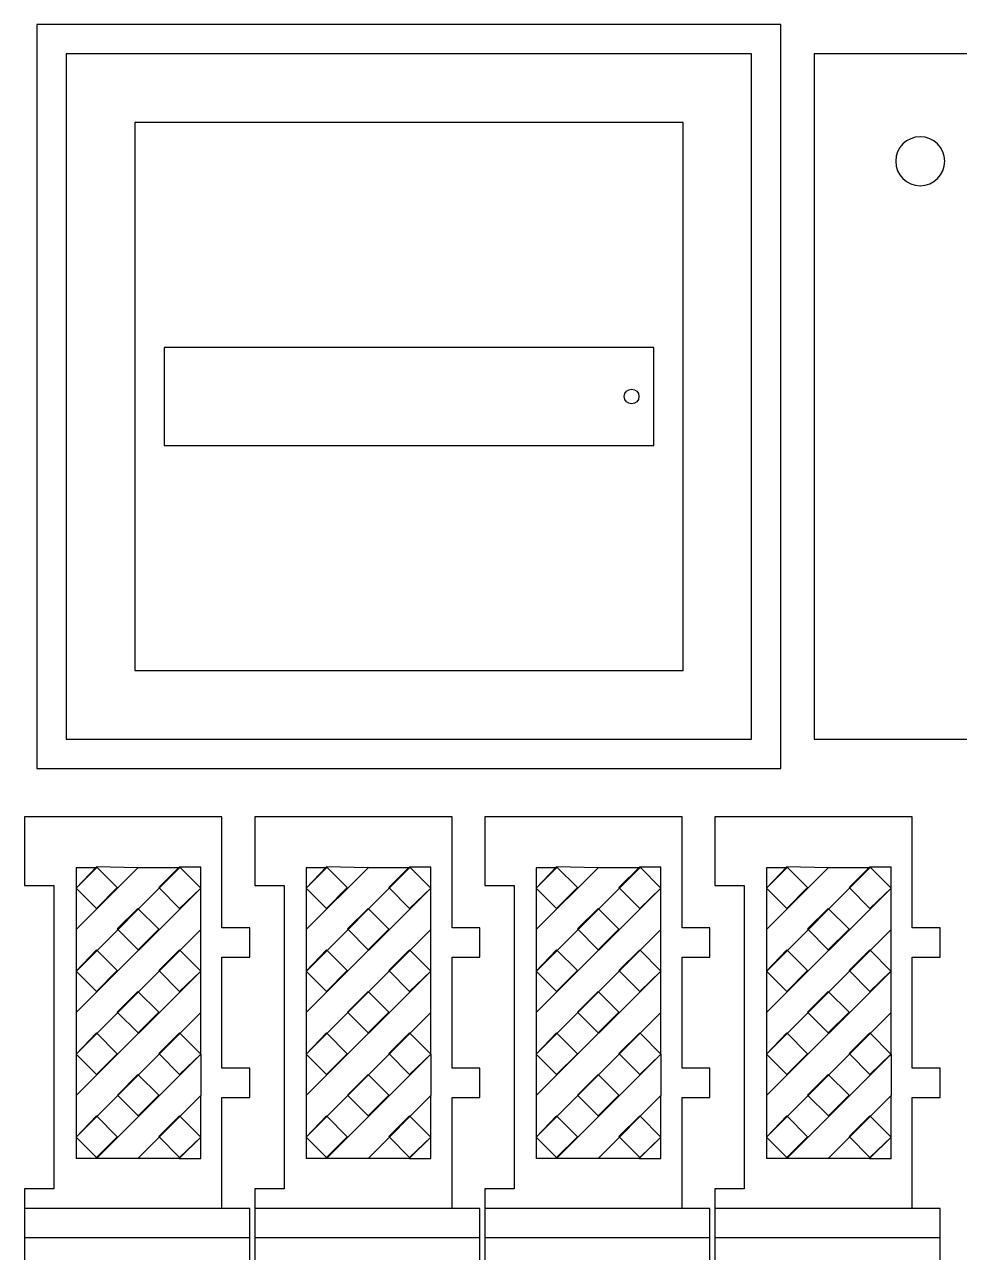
# Model space of a CAD drawing. Header units: centimetres. Extents: x -67.6 to -19.4, y -15.9 to 27.8.
# Drawn here: x -36.3 to -26.75, y 6.69 to 19.24 of the extents above; entities that cross this region are included whole.
import ezdxf

# ---------------------------------------------------------------- set-up
doc = ezdxf.new("R2010")
doc.units = ezdxf.units.CM
doc.header["$MEASUREMENT"] = 0
doc.layers.add('Layer 1', color=7, linetype='Continuous')

msp = doc.modelspace()

# ---------------------------------------------------------------- linework, layer by layer
at = {"layer": 'Layer 1', "color": 250, "lineweight": 25}
for points in [[(-36.17625, 11.63848), (-28.57625, 11.63848), (-28.57625, 19.23848), (-36.17625, 19.23848), (-36.17625, 11.63848)], [(-35.17625, 12.63848), (-29.57625, 12.63848), (-29.57625, 18.23848), (-35.17625, 18.23848), (-35.17625, 12.63848)], [(-34.87625, 14.93848), (-29.87625, 14.93848), (-29.87625, 15.93848), (-34.87625, 15.93848), (-34.87625, 14.93848)]]:
    msp.add_lwpolyline(points, close=True, dxfattribs=at)
at = {"layer": 'Layer 1', "color": 240, "lineweight": 25}
msp.add_lwpolyline([(-35.87625, 11.93848), (-28.87625, 11.93848), (-28.87625, 18.93848), (-35.87625, 18.93848), (-35.87625, 11.93848)], close=True, dxfattribs=at)
at = {"layer": 'Layer 1', "color": 250, "lineweight": 25}
msp.add_ellipse((-30.10125, 15.43848), major_axis=(0, 0.075), ratio=1, dxfattribs=at)
for points, knots in [([(-28.23594, 18.93848), (-28.23594, 18.93848), (-21.23594, 18.93848), (-21.23594, 18.93848), (-21.23594, 18.93848), (-21.23594, 11.93848), (-21.23594, 11.93848), (-21.23594, 11.93848), (-28.23594, 11.93848), (-28.23594, 11.93848), (-28.23594, 11.93848), (-28.23594, 18.93848), (-28.23594, 18.93848)], [0, 0, 0, 0, 0.25, 0.25, 0.25, 0.5, 0.5, 0.5, 0.75, 0.75, 0.75, 1, 1, 1, 1]), ([(-27.15428, 17.59215), (-27.29235, 17.59215), (-27.40428, 17.70408), (-27.40428, 17.84215), (-27.40428, 17.98022), (-27.29235, 18.09215), (-27.15428, 18.09215), (-27.01621, 18.09215), (-26.90428, 17.98022), (-26.90428, 17.84215), (-26.90428, 17.70408), (-27.01621, 17.59215), (-27.15428, 17.59215)], [0, 0, 0, 0, 0.25, 0.25, 0.25, 0.5, 0.5, 0.5, 0.75, 0.75, 0.75, 1, 1, 1, 1]), ([(-34.28516, 11.14377), (-34.28516, 11.14377), (-34.28516, 10.01044), (-34.28516, 10.01044), (-34.28516, 10.01044), (-34.00141, 10.01044), (-34.00141, 10.01044), (-34.00141, 10.01044), (-34.00141, 9.71044), (-34.00141, 9.71044), (-34.00141, 9.71044), (-34.28516, 9.71044), (-34.28516, 9.71044), (-34.28516, 9.71044), (-34.28516, 8.5771), (-34.28516, 8.5771), (-34.28516, 8.5771), (-34.00141, 8.5771), (-34.00141, 8.5771), (-34.00141, 8.5771), (-34.00141, 8.2771), (-34.00141, 8.2771), (-34.00141, 8.2771), (-34.28516, 8.2771), (-34.28516, 8.2771), (-34.28516, 8.2771), (-34.28516, 7.14377), (-34.28516, 7.14377), (-34.28516, 7.14377), (-34.00141, 7.14377), (-34.00141, 7.14377), (-34.00141, 7.14377), (-34.00141, 6.84377), (-34.00141, 6.84377), (-34.00141, 6.84377), (-34.00141, 6.54377), (-34.00141, 6.54377), (-34.00141, 6.54377), (-34.28516, 6.54377), (-34.28516, 6.54377), (-34.28516, 6.54377), (-34.28516, 5.41044), (-34.28516, 5.41044), (-34.28516, 5.41044), (-34.00141, 5.41044), (-34.00141, 5.41044), (-34.00141, 5.41044), (-34.00141, 5.11044), (-34.00141, 5.11044), (-34.00141, 5.11044), (-34.28516, 5.11044), (-34.28516, 5.11044), (-34.28516, 5.11044), (-34.28516, 3.97711), (-34.28516, 3.97711), (-34.28516, 3.97711), (-34.00141, 3.97711), (-34.00141, 3.97711), (-34.00141, 3.97711), (-34.00141, 3.67711), (-34.00141, 3.67711), (-34.00141, 3.67711), (-34.28516, 3.67711), (-34.28516, 3.67711), (-34.28516, 3.67711), (-34.28516, 2.54378), (-34.28516, 2.54378), (-34.28516, 2.54378), (-33.98516, 2.54378), (-33.98516, 2.54378), (-33.98516, 2.54378), (-33.98516, 2.24378), (-33.98516, 2.24378), (-33.98516, 2.24378), (-34.28516, 2.24378), (-34.28516, 2.24378), (-34.28516, 2.24378), (-36.00147, 2.24378), (-36.00147, 2.24378), (-36.00147, 2.24378), (-36.30147, 2.24378), (-36.30147, 2.24378), (-36.30147, 2.24378), (-36.30147, 3.24378), (-36.30147, 3.24378), (-36.30147, 3.24378), (-36.00147, 3.24378), (-36.00147, 3.24378), (-36.00147, 3.24378), (-36.00147, 6.34378), (-36.00147, 6.34378), (-36.00147, 6.34378), (-36.30147, 6.34378), (-36.30147, 6.34378), (-36.30147, 6.34378), (-36.30147, 7.34378), (-36.30147, 7.34378), (-36.30147, 7.34378), (-36.00147, 7.34378), (-36.00147, 7.34378), (-36.00147, 7.34378), (-36.00147, 10.44377), (-36.00147, 10.44377), (-36.00147, 10.44377), (-36.30147, 10.44377), (-36.30147, 10.44377), (-36.30147, 10.44377), (-36.30147, 11.14377), (-36.30147, 11.14377), (-36.30147, 11.14377), (-34.28516, 11.14377), (-34.28516, 11.14377)], [0, 0, 0, 0, 0.02702703, 0.02702703, 0.02702703, 0.05405405, 0.05405405, 0.05405405, 0.08108108, 0.08108108, 0.08108108, 0.10810811, 0.10810811, 0.10810811, 0.13513514, 0.13513514, 0.13513514, 0.16216216, 0.16216216, 0.16216216, 0.18918919, 0.18918919, 0.18918919, 0.21621622, 0.21621622, 0.21621622, 0.24324324, 0.24324324, 0.24324324, 0.27027027, 0.27027027, 0.27027027, 0.2972973, 0.2972973, 0.2972973, 0.32432432, 0.32432432, 0.32432432, 0.35135135, 0.35135135, 0.35135135, 0.37837838, 0.37837838, 0.37837838, 0.40540541, 0.40540541, 0.40540541, 0.43243243, 0.43243243, 0.43243243, 0.45945946, 0.45945946, 0.45945946, 0.48648649, 0.48648649, 0.48648649, 0.51351351, 0.51351351, 0.51351351, 0.54054054, 0.54054054, 0.54054054, 0.56756757, 0.56756757, 0.56756757, 0.59459459, 0.59459459, 0.59459459, 0.62162162, 0.62162162, 0.62162162, 0.64864865, 0.64864865, 0.64864865, 0.67567568, 0.67567568, 0.67567568, 0.7027027, 0.7027027, 0.7027027, 0.72972973, 0.72972973, 0.72972973, 0.75675676, 0.75675676, 0.75675676, 0.78378378, 0.78378378, 0.78378378, 0.81081081, 0.81081081, 0.81081081, 0.83783784, 0.83783784, 0.83783784, 0.86486486, 0.86486486, 0.86486486, 0.89189189, 0.89189189, 0.89189189, 0.91891892, 0.91891892, 0.91891892, 0.94594595, 0.94594595, 0.94594595, 0.97297297, 0.97297297, 0.97297297, 1, 1, 1, 1]), ([(-31.9351, 11.14377), (-31.9351, 11.14377), (-31.9351, 10.01044), (-31.9351, 10.01044), (-31.9351, 10.01044), (-31.65135, 10.01044), (-31.65135, 10.01044), (-31.65135, 10.01044), (-31.65135, 9.71044), (-31.65135, 9.71044), (-31.65135, 9.71044), (-31.9351, 9.71044), (-31.9351, 9.71044), (-31.9351, 9.71044), (-31.9351, 8.5771), (-31.9351, 8.5771), (-31.9351, 8.5771), (-31.65135, 8.5771), (-31.65135, 8.5771), (-31.65135, 8.5771), (-31.65135, 8.2771), (-31.65135, 8.2771), (-31.65135, 8.2771), (-31.9351, 8.2771), (-31.9351, 8.2771), (-31.9351, 8.2771), (-31.9351, 7.14377), (-31.9351, 7.14377), (-31.9351, 7.14377), (-31.65135, 7.14377), (-31.65135, 7.14377), (-31.65135, 7.14377), (-31.65135, 6.84377), (-31.65135, 6.84377), (-31.65135, 6.84377), (-31.65135, 6.54377), (-31.65135, 6.54377), (-31.65135, 6.54377), (-31.9351, 6.54377), (-31.9351, 6.54377), (-31.9351, 6.54377), (-31.9351, 5.41044), (-31.9351, 5.41044), (-31.9351, 5.41044), (-31.65135, 5.41044), (-31.65135, 5.41044), (-31.65135, 5.41044), (-31.65135, 5.11044), (-31.65135, 5.11044), (-31.65135, 5.11044), (-31.9351, 5.11044), (-31.9351, 5.11044), (-31.9351, 5.11044), (-31.9351, 3.97711), (-31.9351, 3.97711), (-31.9351, 3.97711), (-31.65135, 3.97711), (-31.65135, 3.97711), (-31.65135, 3.97711), (-31.65135, 3.67711), (-31.65135, 3.67711), (-31.65135, 3.67711), (-31.9351, 3.67711), (-31.9351, 3.67711), (-31.9351, 3.67711), (-31.9351, 2.54378), (-31.9351, 2.54378), (-31.9351, 2.54378), (-31.6351, 2.54378), (-31.6351, 2.54378), (-31.6351, 2.54378), (-31.6351, 2.24378), (-31.6351, 2.24378), (-31.6351, 2.24378), (-31.9351, 2.24378), (-31.9351, 2.24378), (-31.9351, 2.24378), (-33.65141, 2.24378), (-33.65141, 2.24378), (-33.65141, 2.24378), (-33.95141, 2.24378), (-33.95141, 2.24378), (-33.95141, 2.24378), (-33.95141, 3.24378), (-33.95141, 3.24378), (-33.95141, 3.24378), (-33.65141, 3.24378), (-33.65141, 3.24378), (-33.65141, 3.24378), (-33.65141, 6.34378), (-33.65141, 6.34378), (-33.65141, 6.34378), (-33.95141, 6.34378), (-33.95141, 6.34378), (-33.95141, 6.34378), (-33.95141, 7.34378), (-33.95141, 7.34378), (-33.95141, 7.34378), (-33.65141, 7.34378), (-33.65141, 7.34378), (-33.65141, 7.34378), (-33.65141, 10.44377), (-33.65141, 10.44377), (-33.65141, 10.44377), (-33.95141, 10.44377), (-33.95141, 10.44377), (-33.95141, 10.44377), (-33.95141, 11.14377), (-33.95141, 11.14377), (-33.95141, 11.14377), (-31.9351, 11.14377), (-31.9351, 11.14377)], [0, 0, 0, 0, 0.02702703, 0.02702703, 0.02702703, 0.05405405, 0.05405405, 0.05405405, 0.08108108, 0.08108108, 0.08108108, 0.10810811, 0.10810811, 0.10810811, 0.13513514, 0.13513514, 0.13513514, 0.16216216, 0.16216216, 0.16216216, 0.18918919, 0.18918919, 0.18918919, 0.21621622, 0.21621622, 0.21621622, 0.24324324, 0.24324324, 0.24324324, 0.27027027, 0.27027027, 0.27027027, 0.2972973, 0.2972973, 0.2972973, 0.32432432, 0.32432432, 0.32432432, 0.35135135, 0.35135135, 0.35135135, 0.37837838, 0.37837838, 0.37837838, 0.40540541, 0.40540541, 0.40540541, 0.43243243, 0.43243243, 0.43243243, 0.45945946, 0.45945946, 0.45945946, 0.48648649, 0.48648649, 0.48648649, 0.51351351, 0.51351351, 0.51351351, 0.54054054, 0.54054054, 0.54054054, 0.56756757, 0.56756757, 0.56756757, 0.59459459, 0.59459459, 0.59459459, 0.62162162, 0.62162162, 0.62162162, 0.64864865, 0.64864865, 0.64864865, 0.67567568, 0.67567568, 0.67567568, 0.7027027, 0.7027027, 0.7027027, 0.72972973, 0.72972973, 0.72972973, 0.75675676, 0.75675676, 0.75675676, 0.78378378, 0.78378378, 0.78378378, 0.81081081, 0.81081081, 0.81081081, 0.83783784, 0.83783784, 0.83783784, 0.86486486, 0.86486486, 0.86486486, 0.89189189, 0.89189189, 0.89189189, 0.91891892, 0.91891892, 0.91891892, 0.94594595, 0.94594595, 0.94594595, 0.97297297, 0.97297297, 0.97297297, 1, 1, 1, 1]), ([(-29.58504, 11.14377), (-29.58504, 11.14377), (-29.58504, 10.01044), (-29.58504, 10.01044), (-29.58504, 10.01044), (-29.30129, 10.01044), (-29.30129, 10.01044), (-29.30129, 10.01044), (-29.30129, 9.71044), (-29.30129, 9.71044), (-29.30129, 9.71044), (-29.58504, 9.71044), (-29.58504, 9.71044), (-29.58504, 9.71044), (-29.58504, 8.5771), (-29.58504, 8.5771), (-29.58504, 8.5771), (-29.30129, 8.5771), (-29.30129, 8.5771), (-29.30129, 8.5771), (-29.30129, 8.2771), (-29.30129, 8.2771), (-29.30129, 8.2771), (-29.58504, 8.2771), (-29.58504, 8.2771), (-29.58504, 8.2771), (-29.58504, 7.14377), (-29.58504, 7.14377), (-29.58504, 7.14377), (-29.30129, 7.14377), (-29.30129, 7.14377), (-29.30129, 7.14377), (-29.30129, 6.84377), (-29.30129, 6.84377), (-29.30129, 6.84377), (-29.30129, 6.54377), (-29.30129, 6.54377), (-29.30129, 6.54377), (-29.58504, 6.54377), (-29.58504, 6.54377), (-29.58504, 6.54377), (-29.58504, 5.41044), (-29.58504, 5.41044), (-29.58504, 5.41044), (-29.30129, 5.41044), (-29.30129, 5.41044), (-29.30129, 5.41044), (-29.30129, 5.11044), (-29.30129, 5.11044), (-29.30129, 5.11044), (-29.58504, 5.11044), (-29.58504, 5.11044), (-29.58504, 5.11044), (-29.58504, 3.97711), (-29.58504, 3.97711), (-29.58504, 3.97711), (-29.30129, 3.97711), (-29.30129, 3.97711), (-29.30129, 3.97711), (-29.30129, 3.67711), (-29.30129, 3.67711), (-29.30129, 3.67711), (-29.58504, 3.67711), (-29.58504, 3.67711), (-29.58504, 3.67711), (-29.58504, 2.54378), (-29.58504, 2.54378), (-29.58504, 2.54378), (-29.28504, 2.54378), (-29.28504, 2.54378), (-29.28504, 2.54378), (-29.28504, 2.24378), (-29.28504, 2.24378), (-29.28504, 2.24378), (-29.58504, 2.24378), (-29.58504, 2.24378), (-29.58504, 2.24378), (-31.30135, 2.24378), (-31.30135, 2.24378), (-31.30135, 2.24378), (-31.60135, 2.24378), (-31.60135, 2.24378), (-31.60135, 2.24378), (-31.60135, 3.24378), (-31.60135, 3.24378), (-31.60135, 3.24378), (-31.30135, 3.24378), (-31.30135, 3.24378), (-31.30135, 3.24378), (-31.30135, 6.34378), (-31.30135, 6.34378), (-31.30135, 6.34378), (-31.60135, 6.34378), (-31.60135, 6.34378), (-31.60135, 6.34378), (-31.60135, 7.34378), (-31.60135, 7.34378), (-31.60135, 7.34378), (-31.30135, 7.34378), (-31.30135, 7.34378), (-31.30135, 7.34378), (-31.30135, 10.44377), (-31.30135, 10.44377), (-31.30135, 10.44377), (-31.60135, 10.44377), (-31.60135, 10.44377), (-31.60135, 10.44377), (-31.60135, 11.14377), (-31.60135, 11.14377), (-31.60135, 11.14377), (-29.58504, 11.14377), (-29.58504, 11.14377)], [0, 0, 0, 0, 0.02702703, 0.02702703, 0.02702703, 0.05405405, 0.05405405, 0.05405405, 0.08108108, 0.08108108, 0.08108108, 0.10810811, 0.10810811, 0.10810811, 0.13513514, 0.13513514, 0.13513514, 0.16216216, 0.16216216, 0.16216216, 0.18918919, 0.18918919, 0.18918919, 0.21621622, 0.21621622, 0.21621622, 0.24324324, 0.24324324, 0.24324324, 0.27027027, 0.27027027, 0.27027027, 0.2972973, 0.2972973, 0.2972973, 0.32432432, 0.32432432, 0.32432432, 0.35135135, 0.35135135, 0.35135135, 0.37837838, 0.37837838, 0.37837838, 0.40540541, 0.40540541, 0.40540541, 0.43243243, 0.43243243, 0.43243243, 0.45945946, 0.45945946, 0.45945946, 0.48648649, 0.48648649, 0.48648649, 0.51351351, 0.51351351, 0.51351351, 0.54054054, 0.54054054, 0.54054054, 0.56756757, 0.56756757, 0.56756757, 0.59459459, 0.59459459, 0.59459459, 0.62162162, 0.62162162, 0.62162162, 0.64864865, 0.64864865, 0.64864865, 0.67567568, 0.67567568, 0.67567568, 0.7027027, 0.7027027, 0.7027027, 0.72972973, 0.72972973, 0.72972973, 0.75675676, 0.75675676, 0.75675676, 0.78378378, 0.78378378, 0.78378378, 0.81081081, 0.81081081, 0.81081081, 0.83783784, 0.83783784, 0.83783784, 0.86486486, 0.86486486, 0.86486486, 0.89189189, 0.89189189, 0.89189189, 0.91891892, 0.91891892, 0.91891892, 0.94594595, 0.94594595, 0.94594595, 0.97297297, 0.97297297, 0.97297297, 1, 1, 1, 1]), ([(-27.23498, 11.14377), (-27.23498, 11.14377), (-27.23498, 10.01044), (-27.23498, 10.01044), (-27.23498, 10.01044), (-26.95123, 10.01044), (-26.95123, 10.01044), (-26.95123, 10.01044), (-26.95123, 9.71044), (-26.95123, 9.71044), (-26.95123, 9.71044), (-27.23498, 9.71044), (-27.23498, 9.71044), (-27.23498, 9.71044), (-27.23498, 8.5771), (-27.23498, 8.5771), (-27.23498, 8.5771), (-26.95123, 8.5771), (-26.95123, 8.5771), (-26.95123, 8.5771), (-26.95123, 8.2771), (-26.95123, 8.2771), (-26.95123, 8.2771), (-27.23498, 8.2771), (-27.23498, 8.2771), (-27.23498, 8.2771), (-27.23498, 7.14377), (-27.23498, 7.14377), (-27.23498, 7.14377), (-26.95123, 7.14377), (-26.95123, 7.14377), (-26.95123, 7.14377), (-26.95123, 6.84377), (-26.95123, 6.84377), (-26.95123, 6.84377), (-26.95123, 6.54377), (-26.95123, 6.54377), (-26.95123, 6.54377), (-27.23498, 6.54377), (-27.23498, 6.54377), (-27.23498, 6.54377), (-27.23498, 5.41044), (-27.23498, 5.41044), (-27.23498, 5.41044), (-26.95123, 5.41044), (-26.95123, 5.41044), (-26.95123, 5.41044), (-26.95123, 5.11044), (-26.95123, 5.11044), (-26.95123, 5.11044), (-27.23498, 5.11044), (-27.23498, 5.11044), (-27.23498, 5.11044), (-27.23498, 3.97711), (-27.23498, 3.97711), (-27.23498, 3.97711), (-26.95123, 3.97711), (-26.95123, 3.97711), (-26.95123, 3.97711), (-26.95123, 3.67711), (-26.95123, 3.67711), (-26.95123, 3.67711), (-27.23498, 3.67711), (-27.23498, 3.67711), (-27.23498, 3.67711), (-27.23498, 2.54378), (-27.23498, 2.54378), (-27.23498, 2.54378), (-26.93498, 2.54378), (-26.93498, 2.54378), (-26.93498, 2.54378), (-26.93498, 2.24378), (-26.93498, 2.24378), (-26.93498, 2.24378), (-27.23498, 2.24378), (-27.23498, 2.24378), (-27.23498, 2.24378), (-28.95129, 2.24378), (-28.95129, 2.24378), (-28.95129, 2.24378), (-29.25129, 2.24378), (-29.25129, 2.24378), (-29.25129, 2.24378), (-29.25129, 3.24378), (-29.25129, 3.24378), (-29.25129, 3.24378), (-28.95129, 3.24378), (-28.95129, 3.24378), (-28.95129, 3.24378), (-28.95129, 6.34378), (-28.95129, 6.34378), (-28.95129, 6.34378), (-29.25129, 6.34378), (-29.25129, 6.34378), (-29.25129, 6.34378), (-29.25129, 7.34378), (-29.25129, 7.34378), (-29.25129, 7.34378), (-28.95129, 7.34378), (-28.95129, 7.34378), (-28.95129, 7.34378), (-28.95129, 10.44377), (-28.95129, 10.44377), (-28.95129, 10.44377), (-29.25129, 10.44377), (-29.25129, 10.44377), (-29.25129, 10.44377), (-29.25129, 11.14377), (-29.25129, 11.14377), (-29.25129, 11.14377), (-27.23498, 11.14377), (-27.23498, 11.14377)], [0, 0, 0, 0, 0.02702703, 0.02702703, 0.02702703, 0.05405405, 0.05405405, 0.05405405, 0.08108108, 0.08108108, 0.08108108, 0.10810811, 0.10810811, 0.10810811, 0.13513514, 0.13513514, 0.13513514, 0.16216216, 0.16216216, 0.16216216, 0.18918919, 0.18918919, 0.18918919, 0.21621622, 0.21621622, 0.21621622, 0.24324324, 0.24324324, 0.24324324, 0.27027027, 0.27027027, 0.27027027, 0.2972973, 0.2972973, 0.2972973, 0.32432432, 0.32432432, 0.32432432, 0.35135135, 0.35135135, 0.35135135, 0.37837838, 0.37837838, 0.37837838, 0.40540541, 0.40540541, 0.40540541, 0.43243243, 0.43243243, 0.43243243, 0.45945946, 0.45945946, 0.45945946, 0.48648649, 0.48648649, 0.48648649, 0.51351351, 0.51351351, 0.51351351, 0.54054054, 0.54054054, 0.54054054, 0.56756757, 0.56756757, 0.56756757, 0.59459459, 0.59459459, 0.59459459, 0.62162162, 0.62162162, 0.62162162, 0.64864865, 0.64864865, 0.64864865, 0.67567568, 0.67567568, 0.67567568, 0.7027027, 0.7027027, 0.7027027, 0.72972973, 0.72972973, 0.72972973, 0.75675676, 0.75675676, 0.75675676, 0.78378378, 0.78378378, 0.78378378, 0.81081081, 0.81081081, 0.81081081, 0.83783784, 0.83783784, 0.83783784, 0.86486486, 0.86486486, 0.86486486, 0.89189189, 0.89189189, 0.89189189, 0.91891892, 0.91891892, 0.91891892, 0.94594595, 0.94594595, 0.94594595, 0.97297297, 0.97297297, 0.97297297, 1, 1, 1, 1]), ([(-35.56757, 10.63287), (-35.56757, 10.63287), (-35.77503, 10.41607), (-35.77503, 10.41607), (-35.77503, 10.41607), (-35.56757, 10.20861), (-35.56757, 10.20861), (-35.56757, 10.20861), (-35.35537, 10.42067), (-35.35537, 10.42067), (-35.35537, 10.42067), (-35.56757, 10.63287), (-35.56757, 10.63287)], [0, 0, 0, 0, 0.25, 0.25, 0.25, 0.5, 0.5, 0.5, 0.75, 0.75, 0.75, 1, 1, 1, 1]), ([(-34.50225, 10.41607), (-34.50225, 10.41607), (-34.71905, 10.20861), (-34.71905, 10.20861), (-34.71905, 10.20861), (-34.9307, 10.42122), (-34.9307, 10.42122), (-34.9307, 10.42122), (-34.71905, 10.63287), (-34.71905, 10.63287), (-34.71905, 10.63287), (-34.50225, 10.41607), (-34.50225, 10.41607)], [0, 0, 0, 0, 0.25, 0.25, 0.25, 0.5, 0.5, 0.5, 0.75, 0.75, 0.75, 1, 1, 1, 1]), ([(-33.21751, 10.63287), (-33.21751, 10.63287), (-33.42497, 10.41607), (-33.42497, 10.41607), (-33.42497, 10.41607), (-33.21751, 10.20861), (-33.21751, 10.20861), (-33.21751, 10.20861), (-33.00531, 10.42067), (-33.00531, 10.42067), (-33.00531, 10.42067), (-33.21751, 10.63287), (-33.21751, 10.63287)], [0, 0, 0, 0, 0.25, 0.25, 0.25, 0.5, 0.5, 0.5, 0.75, 0.75, 0.75, 1, 1, 1, 1]), ([(-32.15219, 10.41607), (-32.15219, 10.41607), (-32.36899, 10.20861), (-32.36899, 10.20861), (-32.36899, 10.20861), (-32.58064, 10.42122), (-32.58064, 10.42122), (-32.58064, 10.42122), (-32.36899, 10.63287), (-32.36899, 10.63287), (-32.36899, 10.63287), (-32.15219, 10.41607), (-32.15219, 10.41607)], [0, 0, 0, 0, 0.25, 0.25, 0.25, 0.5, 0.5, 0.5, 0.75, 0.75, 0.75, 1, 1, 1, 1]), ([(-30.86745, 10.63287), (-30.86745, 10.63287), (-31.07491, 10.41607), (-31.07491, 10.41607), (-31.07491, 10.41607), (-30.86745, 10.20861), (-30.86745, 10.20861), (-30.86745, 10.20861), (-30.65525, 10.42067), (-30.65525, 10.42067), (-30.65525, 10.42067), (-30.86745, 10.63287), (-30.86745, 10.63287)], [0, 0, 0, 0, 0.25, 0.25, 0.25, 0.5, 0.5, 0.5, 0.75, 0.75, 0.75, 1, 1, 1, 1]), ([(-29.80213, 10.41607), (-29.80213, 10.41607), (-30.01893, 10.20861), (-30.01893, 10.20861), (-30.01893, 10.20861), (-30.23058, 10.42122), (-30.23058, 10.42122), (-30.23058, 10.42122), (-30.01893, 10.63287), (-30.01893, 10.63287), (-30.01893, 10.63287), (-29.80213, 10.41607), (-29.80213, 10.41607)], [0, 0, 0, 0, 0.25, 0.25, 0.25, 0.5, 0.5, 0.5, 0.75, 0.75, 0.75, 1, 1, 1, 1]), ([(-28.51739, 10.63287), (-28.51739, 10.63287), (-28.72485, 10.41607), (-28.72485, 10.41607), (-28.72485, 10.41607), (-28.51739, 10.20861), (-28.51739, 10.20861), (-28.51739, 10.20861), (-28.30519, 10.42067), (-28.30519, 10.42067), (-28.30519, 10.42067), (-28.51739, 10.63287), (-28.51739, 10.63287)], [0, 0, 0, 0, 0.25, 0.25, 0.25, 0.5, 0.5, 0.5, 0.75, 0.75, 0.75, 1, 1, 1, 1]), ([(-27.45207, 10.41607), (-27.45207, 10.41607), (-27.66887, 10.20861), (-27.66887, 10.20861), (-27.66887, 10.20861), (-27.88052, 10.42122), (-27.88052, 10.42122), (-27.88052, 10.42122), (-27.66887, 10.63287), (-27.66887, 10.63287), (-27.66887, 10.63287), (-27.45207, 10.41607), (-27.45207, 10.41607)], [0, 0, 0, 0, 0.25, 0.25, 0.25, 0.5, 0.5, 0.5, 0.75, 0.75, 0.75, 1, 1, 1, 1]), ([(-34.93163, 9.99693), (-34.93163, 9.99693), (-35.14278, 9.78574), (-35.14278, 9.78574), (-35.14278, 9.78574), (-35.35448, 9.9984), (-35.35448, 9.9984), (-35.35448, 9.9984), (-35.14379, 10.20909), (-35.14379, 10.20909), (-35.14379, 10.20909), (-34.93163, 9.99693), (-34.93163, 9.99693)], [0, 0, 0, 0, 0.25, 0.25, 0.25, 0.5, 0.5, 0.5, 0.75, 0.75, 0.75, 1, 1, 1, 1]), ([(-32.58157, 9.99693), (-32.58157, 9.99693), (-32.79272, 9.78574), (-32.79272, 9.78574), (-32.79272, 9.78574), (-33.00442, 9.9984), (-33.00442, 9.9984), (-33.00442, 9.9984), (-32.79373, 10.20909), (-32.79373, 10.20909), (-32.79373, 10.20909), (-32.58157, 9.99693), (-32.58157, 9.99693)], [0, 0, 0, 0, 0.25, 0.25, 0.25, 0.5, 0.5, 0.5, 0.75, 0.75, 0.75, 1, 1, 1, 1]), ([(-30.23151, 9.99693), (-30.23151, 9.99693), (-30.44266, 9.78574), (-30.44266, 9.78574), (-30.44266, 9.78574), (-30.65436, 9.9984), (-30.65436, 9.9984), (-30.65436, 9.9984), (-30.44367, 10.20909), (-30.44367, 10.20909), (-30.44367, 10.20909), (-30.23151, 9.99693), (-30.23151, 9.99693)], [0, 0, 0, 0, 0.25, 0.25, 0.25, 0.5, 0.5, 0.5, 0.75, 0.75, 0.75, 1, 1, 1, 1]), ([(-27.88145, 9.99693), (-27.88145, 9.99693), (-28.0926, 9.78574), (-28.0926, 9.78574), (-28.0926, 9.78574), (-28.3043, 9.9984), (-28.3043, 9.9984), (-28.3043, 9.9984), (-28.09361, 10.20909), (-28.09361, 10.20909), (-28.09361, 10.20909), (-27.88145, 9.99693), (-27.88145, 9.99693)], [0, 0, 0, 0, 0.25, 0.25, 0.25, 0.5, 0.5, 0.5, 0.75, 0.75, 0.75, 1, 1, 1, 1]), ([(-35.56805, 9.78483), (-35.56805, 9.78483), (-35.77551, 9.56803), (-35.77551, 9.56803), (-35.77551, 9.56803), (-35.56805, 9.36057), (-35.56805, 9.36057), (-35.56805, 9.36057), (-35.35585, 9.57263), (-35.35585, 9.57263), (-35.35585, 9.57263), (-35.56805, 9.78483), (-35.56805, 9.78483)], [0, 0, 0, 0, 0.25, 0.25, 0.25, 0.5, 0.5, 0.5, 0.75, 0.75, 0.75, 1, 1, 1, 1]), ([(-34.50273, 9.56803), (-34.50273, 9.56803), (-34.71953, 9.36057), (-34.71953, 9.36057), (-34.71953, 9.36057), (-34.93118, 9.57318), (-34.93118, 9.57318), (-34.93118, 9.57318), (-34.71953, 9.78483), (-34.71953, 9.78483), (-34.71953, 9.78483), (-34.50273, 9.56803), (-34.50273, 9.56803)], [0, 0, 0, 0, 0.25, 0.25, 0.25, 0.5, 0.5, 0.5, 0.75, 0.75, 0.75, 1, 1, 1, 1]), ([(-33.21799, 9.78483), (-33.21799, 9.78483), (-33.42545, 9.56803), (-33.42545, 9.56803), (-33.42545, 9.56803), (-33.21799, 9.36057), (-33.21799, 9.36057), (-33.21799, 9.36057), (-33.00579, 9.57263), (-33.00579, 9.57263), (-33.00579, 9.57263), (-33.21799, 9.78483), (-33.21799, 9.78483)], [0, 0, 0, 0, 0.25, 0.25, 0.25, 0.5, 0.5, 0.5, 0.75, 0.75, 0.75, 1, 1, 1, 1]), ([(-32.15267, 9.56803), (-32.15267, 9.56803), (-32.36947, 9.36057), (-32.36947, 9.36057), (-32.36947, 9.36057), (-32.58112, 9.57318), (-32.58112, 9.57318), (-32.58112, 9.57318), (-32.36947, 9.78483), (-32.36947, 9.78483), (-32.36947, 9.78483), (-32.15267, 9.56803), (-32.15267, 9.56803)], [0, 0, 0, 0, 0.25, 0.25, 0.25, 0.5, 0.5, 0.5, 0.75, 0.75, 0.75, 1, 1, 1, 1]), ([(-30.86793, 9.78483), (-30.86793, 9.78483), (-31.07539, 9.56803), (-31.07539, 9.56803), (-31.07539, 9.56803), (-30.86793, 9.36057), (-30.86793, 9.36057), (-30.86793, 9.36057), (-30.65573, 9.57263), (-30.65573, 9.57263), (-30.65573, 9.57263), (-30.86793, 9.78483), (-30.86793, 9.78483)], [0, 0, 0, 0, 0.25, 0.25, 0.25, 0.5, 0.5, 0.5, 0.75, 0.75, 0.75, 1, 1, 1, 1]), ([(-29.80261, 9.56803), (-29.80261, 9.56803), (-30.01941, 9.36057), (-30.01941, 9.36057), (-30.01941, 9.36057), (-30.23106, 9.57318), (-30.23106, 9.57318), (-30.23106, 9.57318), (-30.01941, 9.78483), (-30.01941, 9.78483), (-30.01941, 9.78483), (-29.80261, 9.56803), (-29.80261, 9.56803)], [0, 0, 0, 0, 0.25, 0.25, 0.25, 0.5, 0.5, 0.5, 0.75, 0.75, 0.75, 1, 1, 1, 1]), ([(-28.51787, 9.78483), (-28.51787, 9.78483), (-28.72533, 9.56803), (-28.72533, 9.56803), (-28.72533, 9.56803), (-28.51787, 9.36057), (-28.51787, 9.36057), (-28.51787, 9.36057), (-28.30567, 9.57263), (-28.30567, 9.57263), (-28.30567, 9.57263), (-28.51787, 9.78483), (-28.51787, 9.78483)], [0, 0, 0, 0, 0.25, 0.25, 0.25, 0.5, 0.5, 0.5, 0.75, 0.75, 0.75, 1, 1, 1, 1]), ([(-27.45255, 9.56803), (-27.45255, 9.56803), (-27.66935, 9.36057), (-27.66935, 9.36057), (-27.66935, 9.36057), (-27.881, 9.57318), (-27.881, 9.57318), (-27.881, 9.57318), (-27.66935, 9.78483), (-27.66935, 9.78483), (-27.66935, 9.78483), (-27.45255, 9.56803), (-27.45255, 9.56803)], [0, 0, 0, 0, 0.25, 0.25, 0.25, 0.5, 0.5, 0.5, 0.75, 0.75, 0.75, 1, 1, 1, 1]), ([(-34.93163, 9.14841), (-34.93163, 9.14841), (-35.14278, 8.93722), (-35.14278, 8.93722), (-35.14278, 8.93722), (-35.35448, 9.14988), (-35.35448, 9.14988), (-35.35448, 9.14988), (-35.14379, 9.36057), (-35.14379, 9.36057), (-35.14379, 9.36057), (-34.93163, 9.14841), (-34.93163, 9.14841)], [0, 0, 0, 0, 0.25, 0.25, 0.25, 0.5, 0.5, 0.5, 0.75, 0.75, 0.75, 1, 1, 1, 1]), ([(-32.58157, 9.14841), (-32.58157, 9.14841), (-32.79272, 8.93722), (-32.79272, 8.93722), (-32.79272, 8.93722), (-33.00442, 9.14988), (-33.00442, 9.14988), (-33.00442, 9.14988), (-32.79373, 9.36057), (-32.79373, 9.36057), (-32.79373, 9.36057), (-32.58157, 9.14841), (-32.58157, 9.14841)], [0, 0, 0, 0, 0.25, 0.25, 0.25, 0.5, 0.5, 0.5, 0.75, 0.75, 0.75, 1, 1, 1, 1]), ([(-30.23151, 9.14841), (-30.23151, 9.14841), (-30.44266, 8.93722), (-30.44266, 8.93722), (-30.44266, 8.93722), (-30.65436, 9.14988), (-30.65436, 9.14988), (-30.65436, 9.14988), (-30.44367, 9.36057), (-30.44367, 9.36057), (-30.44367, 9.36057), (-30.23151, 9.14841), (-30.23151, 9.14841)], [0, 0, 0, 0, 0.25, 0.25, 0.25, 0.5, 0.5, 0.5, 0.75, 0.75, 0.75, 1, 1, 1, 1]), ([(-27.88145, 9.14841), (-27.88145, 9.14841), (-28.0926, 8.93722), (-28.0926, 8.93722), (-28.0926, 8.93722), (-28.3043, 9.14988), (-28.3043, 9.14988), (-28.3043, 9.14988), (-28.09361, 9.36057), (-28.09361, 9.36057), (-28.09361, 9.36057), (-27.88145, 9.14841), (-27.88145, 9.14841)], [0, 0, 0, 0, 0.25, 0.25, 0.25, 0.5, 0.5, 0.5, 0.75, 0.75, 0.75, 1, 1, 1, 1]), ([(-35.56805, 8.93631), (-35.56805, 8.93631), (-35.77551, 8.71951), (-35.77551, 8.71951), (-35.77551, 8.71951), (-35.56805, 8.51205), (-35.56805, 8.51205), (-35.56805, 8.51205), (-35.35585, 8.72411), (-35.35585, 8.72411), (-35.35585, 8.72411), (-35.56805, 8.93631), (-35.56805, 8.93631)], [0, 0, 0, 0, 0.25, 0.25, 0.25, 0.5, 0.5, 0.5, 0.75, 0.75, 0.75, 1, 1, 1, 1]), ([(-34.50273, 8.71951), (-34.50273, 8.71951), (-34.71953, 8.51205), (-34.71953, 8.51205), (-34.71953, 8.51205), (-34.93118, 8.72466), (-34.93118, 8.72466), (-34.93118, 8.72466), (-34.71953, 8.93631), (-34.71953, 8.93631), (-34.71953, 8.93631), (-34.50273, 8.71951), (-34.50273, 8.71951)], [0, 0, 0, 0, 0.25, 0.25, 0.25, 0.5, 0.5, 0.5, 0.75, 0.75, 0.75, 1, 1, 1, 1]), ([(-33.21799, 8.93631), (-33.21799, 8.93631), (-33.42545, 8.71951), (-33.42545, 8.71951), (-33.42545, 8.71951), (-33.21799, 8.51205), (-33.21799, 8.51205), (-33.21799, 8.51205), (-33.00579, 8.72411), (-33.00579, 8.72411), (-33.00579, 8.72411), (-33.21799, 8.93631), (-33.21799, 8.93631)], [0, 0, 0, 0, 0.25, 0.25, 0.25, 0.5, 0.5, 0.5, 0.75, 0.75, 0.75, 1, 1, 1, 1]), ([(-32.15267, 8.71951), (-32.15267, 8.71951), (-32.36947, 8.51205), (-32.36947, 8.51205), (-32.36947, 8.51205), (-32.58112, 8.72466), (-32.58112, 8.72466), (-32.58112, 8.72466), (-32.36947, 8.93631), (-32.36947, 8.93631), (-32.36947, 8.93631), (-32.15267, 8.71951), (-32.15267, 8.71951)], [0, 0, 0, 0, 0.25, 0.25, 0.25, 0.5, 0.5, 0.5, 0.75, 0.75, 0.75, 1, 1, 1, 1]), ([(-30.86793, 8.93631), (-30.86793, 8.93631), (-31.07539, 8.71951), (-31.07539, 8.71951), (-31.07539, 8.71951), (-30.86793, 8.51205), (-30.86793, 8.51205), (-30.86793, 8.51205), (-30.65573, 8.72411), (-30.65573, 8.72411), (-30.65573, 8.72411), (-30.86793, 8.93631), (-30.86793, 8.93631)], [0, 0, 0, 0, 0.25, 0.25, 0.25, 0.5, 0.5, 0.5, 0.75, 0.75, 0.75, 1, 1, 1, 1]), ([(-29.80261, 8.71951), (-29.80261, 8.71951), (-30.01941, 8.51205), (-30.01941, 8.51205), (-30.01941, 8.51205), (-30.23106, 8.72466), (-30.23106, 8.72466), (-30.23106, 8.72466), (-30.01941, 8.93631), (-30.01941, 8.93631), (-30.01941, 8.93631), (-29.80261, 8.71951), (-29.80261, 8.71951)], [0, 0, 0, 0, 0.25, 0.25, 0.25, 0.5, 0.5, 0.5, 0.75, 0.75, 0.75, 1, 1, 1, 1]), ([(-28.51787, 8.93631), (-28.51787, 8.93631), (-28.72533, 8.71951), (-28.72533, 8.71951), (-28.72533, 8.71951), (-28.51787, 8.51205), (-28.51787, 8.51205), (-28.51787, 8.51205), (-28.30567, 8.72411), (-28.30567, 8.72411), (-28.30567, 8.72411), (-28.51787, 8.93631), (-28.51787, 8.93631)], [0, 0, 0, 0, 0.25, 0.25, 0.25, 0.5, 0.5, 0.5, 0.75, 0.75, 0.75, 1, 1, 1, 1]), ([(-27.45255, 8.71951), (-27.45255, 8.71951), (-27.66935, 8.51205), (-27.66935, 8.51205), (-27.66935, 8.51205), (-27.881, 8.72466), (-27.881, 8.72466), (-27.881, 8.72466), (-27.66935, 8.93631), (-27.66935, 8.93631), (-27.66935, 8.93631), (-27.45255, 8.71951), (-27.45255, 8.71951)], [0, 0, 0, 0, 0.25, 0.25, 0.25, 0.5, 0.5, 0.5, 0.75, 0.75, 0.75, 1, 1, 1, 1]), ([(-34.93115, 8.30037), (-34.93115, 8.30037), (-35.1423, 8.08918), (-35.1423, 8.08918), (-35.1423, 8.08918), (-35.354, 8.30184), (-35.354, 8.30184), (-35.354, 8.30184), (-35.14331, 8.51253), (-35.14331, 8.51253), (-35.14331, 8.51253), (-34.93115, 8.30037), (-34.93115, 8.30037)], [0, 0, 0, 0, 0.25, 0.25, 0.25, 0.5, 0.5, 0.5, 0.75, 0.75, 0.75, 1, 1, 1, 1]), ([(-32.58109, 8.30037), (-32.58109, 8.30037), (-32.79224, 8.08918), (-32.79224, 8.08918), (-32.79224, 8.08918), (-33.00394, 8.30184), (-33.00394, 8.30184), (-33.00394, 8.30184), (-32.79325, 8.51253), (-32.79325, 8.51253), (-32.79325, 8.51253), (-32.58109, 8.30037), (-32.58109, 8.30037)], [0, 0, 0, 0, 0.25, 0.25, 0.25, 0.5, 0.5, 0.5, 0.75, 0.75, 0.75, 1, 1, 1, 1]), ([(-30.23103, 8.30037), (-30.23103, 8.30037), (-30.44218, 8.08918), (-30.44218, 8.08918), (-30.44218, 8.08918), (-30.65388, 8.30184), (-30.65388, 8.30184), (-30.65388, 8.30184), (-30.44319, 8.51253), (-30.44319, 8.51253), (-30.44319, 8.51253), (-30.23103, 8.30037), (-30.23103, 8.30037)], [0, 0, 0, 0, 0.25, 0.25, 0.25, 0.5, 0.5, 0.5, 0.75, 0.75, 0.75, 1, 1, 1, 1]), ([(-27.88097, 8.30037), (-27.88097, 8.30037), (-28.09212, 8.08918), (-28.09212, 8.08918), (-28.09212, 8.08918), (-28.30382, 8.30184), (-28.30382, 8.30184), (-28.30382, 8.30184), (-28.09313, 8.51253), (-28.09313, 8.51253), (-28.09313, 8.51253), (-27.88097, 8.30037), (-27.88097, 8.30037)], [0, 0, 0, 0, 0.25, 0.25, 0.25, 0.5, 0.5, 0.5, 0.75, 0.75, 0.75, 1, 1, 1, 1]), ([(-35.56757, 8.08827), (-35.56757, 8.08827), (-35.77503, 7.87147), (-35.77503, 7.87147), (-35.77503, 7.87147), (-35.56757, 7.66401), (-35.56757, 7.66401), (-35.56757, 7.66401), (-35.35537, 7.87607), (-35.35537, 7.87607), (-35.35537, 7.87607), (-35.56757, 8.08827), (-35.56757, 8.08827)], [0, 0, 0, 0, 0.25, 0.25, 0.25, 0.5, 0.5, 0.5, 0.75, 0.75, 0.75, 1, 1, 1, 1]), ([(-34.50225, 7.87147), (-34.50225, 7.87147), (-34.71905, 7.66401), (-34.71905, 7.66401), (-34.71905, 7.66401), (-34.9307, 7.87662), (-34.9307, 7.87662), (-34.9307, 7.87662), (-34.71905, 8.08827), (-34.71905, 8.08827), (-34.71905, 8.08827), (-34.50225, 7.87147), (-34.50225, 7.87147)], [0, 0, 0, 0, 0.25, 0.25, 0.25, 0.5, 0.5, 0.5, 0.75, 0.75, 0.75, 1, 1, 1, 1]), ([(-33.21751, 8.08827), (-33.21751, 8.08827), (-33.42497, 7.87147), (-33.42497, 7.87147), (-33.42497, 7.87147), (-33.21751, 7.66401), (-33.21751, 7.66401), (-33.21751, 7.66401), (-33.00531, 7.87607), (-33.00531, 7.87607), (-33.00531, 7.87607), (-33.21751, 8.08827), (-33.21751, 8.08827)], [0, 0, 0, 0, 0.25, 0.25, 0.25, 0.5, 0.5, 0.5, 0.75, 0.75, 0.75, 1, 1, 1, 1]), ([(-32.15219, 7.87147), (-32.15219, 7.87147), (-32.36899, 7.66401), (-32.36899, 7.66401), (-32.36899, 7.66401), (-32.58064, 7.87662), (-32.58064, 7.87662), (-32.58064, 7.87662), (-32.36899, 8.08827), (-32.36899, 8.08827), (-32.36899, 8.08827), (-32.15219, 7.87147), (-32.15219, 7.87147)], [0, 0, 0, 0, 0.25, 0.25, 0.25, 0.5, 0.5, 0.5, 0.75, 0.75, 0.75, 1, 1, 1, 1]), ([(-30.86745, 8.08827), (-30.86745, 8.08827), (-31.07491, 7.87147), (-31.07491, 7.87147), (-31.07491, 7.87147), (-30.86745, 7.66401), (-30.86745, 7.66401), (-30.86745, 7.66401), (-30.65525, 7.87607), (-30.65525, 7.87607), (-30.65525, 7.87607), (-30.86745, 8.08827), (-30.86745, 8.08827)], [0, 0, 0, 0, 0.25, 0.25, 0.25, 0.5, 0.5, 0.5, 0.75, 0.75, 0.75, 1, 1, 1, 1]), ([(-29.80213, 7.87147), (-29.80213, 7.87147), (-30.01893, 7.66401), (-30.01893, 7.66401), (-30.01893, 7.66401), (-30.23058, 7.87662), (-30.23058, 7.87662), (-30.23058, 7.87662), (-30.01893, 8.08827), (-30.01893, 8.08827), (-30.01893, 8.08827), (-29.80213, 7.87147), (-29.80213, 7.87147)], [0, 0, 0, 0, 0.25, 0.25, 0.25, 0.5, 0.5, 0.5, 0.75, 0.75, 0.75, 1, 1, 1, 1]), ([(-28.51739, 8.08827), (-28.51739, 8.08827), (-28.72485, 7.87147), (-28.72485, 7.87147), (-28.72485, 7.87147), (-28.51739, 7.66401), (-28.51739, 7.66401), (-28.51739, 7.66401), (-28.30519, 7.87607), (-28.30519, 7.87607), (-28.30519, 7.87607), (-28.51739, 8.08827), (-28.51739, 8.08827)], [0, 0, 0, 0, 0.25, 0.25, 0.25, 0.5, 0.5, 0.5, 0.75, 0.75, 0.75, 1, 1, 1, 1]), ([(-27.45207, 7.87147), (-27.45207, 7.87147), (-27.66887, 7.66401), (-27.66887, 7.66401), (-27.66887, 7.66401), (-27.88052, 7.87662), (-27.88052, 7.87662), (-27.88052, 7.87662), (-27.66887, 8.08827), (-27.66887, 8.08827), (-27.66887, 8.08827), (-27.45207, 7.87147), (-27.45207, 7.87147)], [0, 0, 0, 0, 0.25, 0.25, 0.25, 0.5, 0.5, 0.5, 0.75, 0.75, 0.75, 1, 1, 1, 1])]:
    msp.add_open_spline(points, degree=3, knots=knots, dxfattribs=at)
at = {"layer": 'Layer 1', "color": 240, "lineweight": 25}
for points, knots in [([(-35.77503, 9.56373), (-35.77503, 9.56373), (-35.77503, 9.99277), (-35.77503, 9.99277), (-35.77503, 9.99277), (-35.14331, 10.62449), (-35.14331, 10.62449), (-35.14331, 10.62449), (-34.71905, 10.62449), (-34.71905, 10.62449), (-34.71905, 10.62449), (-35.77503, 9.56373), (-35.77503, 9.56373)], [0, 0, 0, 0, 0.25, 0.25, 0.25, 0.5, 0.5, 0.5, 0.75, 0.75, 0.75, 1, 1, 1, 1]), ([(-35.77503, 10.41703), (-35.77503, 10.41703), (-35.77503, 10.62449), (-35.77503, 10.62449), (-35.77503, 10.62449), (-35.56757, 10.62449), (-35.56757, 10.62449), (-35.56757, 10.62449), (-35.77503, 10.41703), (-35.77503, 10.41703)], [0, 0, 0, 0, 0.33333333, 0.33333333, 0.33333333, 0.66666667, 0.66666667, 0.66666667, 1, 1, 1, 1]), ([(-33.42497, 9.56373), (-33.42497, 9.56373), (-33.42497, 9.99277), (-33.42497, 9.99277), (-33.42497, 9.99277), (-32.79325, 10.62449), (-32.79325, 10.62449), (-32.79325, 10.62449), (-32.36899, 10.62449), (-32.36899, 10.62449), (-32.36899, 10.62449), (-33.42497, 9.56373), (-33.42497, 9.56373)], [0, 0, 0, 0, 0.25, 0.25, 0.25, 0.5, 0.5, 0.5, 0.75, 0.75, 0.75, 1, 1, 1, 1]), ([(-33.42497, 10.41703), (-33.42497, 10.41703), (-33.42497, 10.62449), (-33.42497, 10.62449), (-33.42497, 10.62449), (-33.21751, 10.62449), (-33.21751, 10.62449), (-33.21751, 10.62449), (-33.42497, 10.41703), (-33.42497, 10.41703)], [0, 0, 0, 0, 0.33333333, 0.33333333, 0.33333333, 0.66666667, 0.66666667, 0.66666667, 1, 1, 1, 1]), ([(-31.07491, 9.56373), (-31.07491, 9.56373), (-31.07491, 9.99277), (-31.07491, 9.99277), (-31.07491, 9.99277), (-30.44319, 10.62449), (-30.44319, 10.62449), (-30.44319, 10.62449), (-30.01893, 10.62449), (-30.01893, 10.62449), (-30.01893, 10.62449), (-31.07491, 9.56373), (-31.07491, 9.56373)], [0, 0, 0, 0, 0.25, 0.25, 0.25, 0.5, 0.5, 0.5, 0.75, 0.75, 0.75, 1, 1, 1, 1]), ([(-31.07491, 10.41703), (-31.07491, 10.41703), (-31.07491, 10.62449), (-31.07491, 10.62449), (-31.07491, 10.62449), (-30.86745, 10.62449), (-30.86745, 10.62449), (-30.86745, 10.62449), (-31.07491, 10.41703), (-31.07491, 10.41703)], [0, 0, 0, 0, 0.33333333, 0.33333333, 0.33333333, 0.66666667, 0.66666667, 0.66666667, 1, 1, 1, 1]), ([(-28.72485, 9.56373), (-28.72485, 9.56373), (-28.72485, 9.99277), (-28.72485, 9.99277), (-28.72485, 9.99277), (-28.09313, 10.62449), (-28.09313, 10.62449), (-28.09313, 10.62449), (-27.66887, 10.62449), (-27.66887, 10.62449), (-27.66887, 10.62449), (-28.72485, 9.56373), (-28.72485, 9.56373)], [0, 0, 0, 0, 0.25, 0.25, 0.25, 0.5, 0.5, 0.5, 0.75, 0.75, 0.75, 1, 1, 1, 1]), ([(-28.72485, 10.41703), (-28.72485, 10.41703), (-28.72485, 10.62449), (-28.72485, 10.62449), (-28.72485, 10.62449), (-28.51739, 10.62449), (-28.51739, 10.62449), (-28.51739, 10.62449), (-28.72485, 10.41703), (-28.72485, 10.41703)], [0, 0, 0, 0, 0.33333333, 0.33333333, 0.33333333, 0.66666667, 0.66666667, 0.66666667, 1, 1, 1, 1]), ([(-34.50225, 10.41703), (-34.50225, 10.41703), (-34.50225, 9.99277), (-34.50225, 9.99277), (-34.50225, 9.99277), (-35.77503, 8.71999), (-35.77503, 8.71999), (-35.77503, 8.71999), (-35.77503, 9.14425), (-35.77503, 9.14425), (-35.77503, 9.14425), (-34.50225, 10.41703), (-34.50225, 10.41703)], [0, 0, 0, 0, 0.25, 0.25, 0.25, 0.5, 0.5, 0.5, 0.75, 0.75, 0.75, 1, 1, 1, 1]), ([(-32.15219, 10.41703), (-32.15219, 10.41703), (-32.15219, 9.99277), (-32.15219, 9.99277), (-32.15219, 9.99277), (-33.42497, 8.71999), (-33.42497, 8.71999), (-33.42497, 8.71999), (-33.42497, 9.14425), (-33.42497, 9.14425), (-33.42497, 9.14425), (-32.15219, 10.41703), (-32.15219, 10.41703)], [0, 0, 0, 0, 0.25, 0.25, 0.25, 0.5, 0.5, 0.5, 0.75, 0.75, 0.75, 1, 1, 1, 1]), ([(-29.80213, 10.41703), (-29.80213, 10.41703), (-29.80213, 9.99277), (-29.80213, 9.99277), (-29.80213, 9.99277), (-31.07491, 8.71999), (-31.07491, 8.71999), (-31.07491, 8.71999), (-31.07491, 9.14425), (-31.07491, 9.14425), (-31.07491, 9.14425), (-29.80213, 10.41703), (-29.80213, 10.41703)], [0, 0, 0, 0, 0.25, 0.25, 0.25, 0.5, 0.5, 0.5, 0.75, 0.75, 0.75, 1, 1, 1, 1]), ([(-27.45207, 10.41703), (-27.45207, 10.41703), (-27.45207, 9.99277), (-27.45207, 9.99277), (-27.45207, 9.99277), (-28.72485, 8.71999), (-28.72485, 8.71999), (-28.72485, 8.71999), (-28.72485, 9.14425), (-28.72485, 9.14425), (-28.72485, 9.14425), (-27.45207, 10.41703), (-27.45207, 10.41703)], [0, 0, 0, 0, 0.25, 0.25, 0.25, 0.5, 0.5, 0.5, 0.75, 0.75, 0.75, 1, 1, 1, 1]), ([(-34.50225, 9.56851), (-34.50225, 9.56851), (-34.50225, 9.14425), (-34.50225, 9.14425), (-34.50225, 9.14425), (-35.77503, 7.87147), (-35.77503, 7.87147), (-35.77503, 7.87147), (-35.77503, 8.29573), (-35.77503, 8.29573), (-35.77503, 8.29573), (-34.50225, 9.56851), (-34.50225, 9.56851)], [0, 0, 0, 0, 0.25, 0.25, 0.25, 0.5, 0.5, 0.5, 0.75, 0.75, 0.75, 1, 1, 1, 1]), ([(-32.15219, 9.56851), (-32.15219, 9.56851), (-32.15219, 9.14425), (-32.15219, 9.14425), (-32.15219, 9.14425), (-33.42497, 7.87147), (-33.42497, 7.87147), (-33.42497, 7.87147), (-33.42497, 8.29573), (-33.42497, 8.29573), (-33.42497, 8.29573), (-32.15219, 9.56851), (-32.15219, 9.56851)], [0, 0, 0, 0, 0.25, 0.25, 0.25, 0.5, 0.5, 0.5, 0.75, 0.75, 0.75, 1, 1, 1, 1]), ([(-29.80213, 9.56851), (-29.80213, 9.56851), (-29.80213, 9.14425), (-29.80213, 9.14425), (-29.80213, 9.14425), (-31.07491, 7.87147), (-31.07491, 7.87147), (-31.07491, 7.87147), (-31.07491, 8.29573), (-31.07491, 8.29573), (-31.07491, 8.29573), (-29.80213, 9.56851), (-29.80213, 9.56851)], [0, 0, 0, 0, 0.25, 0.25, 0.25, 0.5, 0.5, 0.5, 0.75, 0.75, 0.75, 1, 1, 1, 1]), ([(-27.45207, 9.56851), (-27.45207, 9.56851), (-27.45207, 9.14425), (-27.45207, 9.14425), (-27.45207, 9.14425), (-28.72485, 7.87147), (-28.72485, 7.87147), (-28.72485, 7.87147), (-28.72485, 8.29573), (-28.72485, 8.29573), (-28.72485, 8.29573), (-27.45207, 9.56851), (-27.45207, 9.56851)], [0, 0, 0, 0, 0.25, 0.25, 0.25, 0.5, 0.5, 0.5, 0.75, 0.75, 0.75, 1, 1, 1, 1]), ([(-34.50225, 8.29573), (-34.50225, 8.29573), (-34.50225, 8.71999), (-34.50225, 8.71999), (-34.50225, 8.71999), (-35.56741, 7.65466), (-35.56741, 7.65466), (-35.56741, 7.65466), (-35.14332, 7.65466), (-35.14332, 7.65466), (-35.14332, 7.65466), (-34.50225, 8.29573), (-34.50225, 8.29573)], [0, 0, 0, 0, 0.25, 0.25, 0.25, 0.5, 0.5, 0.5, 0.75, 0.75, 0.75, 1, 1, 1, 1]), ([(-32.15219, 8.29573), (-32.15219, 8.29573), (-32.15219, 8.71999), (-32.15219, 8.71999), (-32.15219, 8.71999), (-33.21735, 7.65466), (-33.21735, 7.65466), (-33.21735, 7.65466), (-32.79326, 7.65466), (-32.79326, 7.65466), (-32.79326, 7.65466), (-32.15219, 8.29573), (-32.15219, 8.29573)], [0, 0, 0, 0, 0.25, 0.25, 0.25, 0.5, 0.5, 0.5, 0.75, 0.75, 0.75, 1, 1, 1, 1]), ([(-29.80213, 8.29573), (-29.80213, 8.29573), (-29.80213, 8.71999), (-29.80213, 8.71999), (-29.80213, 8.71999), (-30.86729, 7.65466), (-30.86729, 7.65466), (-30.86729, 7.65466), (-30.4432, 7.65466), (-30.4432, 7.65466), (-30.4432, 7.65466), (-29.80213, 8.29573), (-29.80213, 8.29573)], [0, 0, 0, 0, 0.25, 0.25, 0.25, 0.5, 0.5, 0.5, 0.75, 0.75, 0.75, 1, 1, 1, 1]), ([(-27.45207, 8.29573), (-27.45207, 8.29573), (-27.45207, 8.71999), (-27.45207, 8.71999), (-27.45207, 8.71999), (-28.51723, 7.65466), (-28.51723, 7.65466), (-28.51723, 7.65466), (-28.09314, 7.65466), (-28.09314, 7.65466), (-28.09314, 7.65466), (-27.45207, 8.29573), (-27.45207, 8.29573)], [0, 0, 0, 0, 0.25, 0.25, 0.25, 0.5, 0.5, 0.5, 0.75, 0.75, 0.75, 1, 1, 1, 1]), ([(-34.50225, 7.87147), (-34.50225, 7.87147), (-34.50225, 7.65466), (-34.50225, 7.65466), (-34.50225, 7.65466), (-34.72364, 7.65466), (-34.72364, 7.65466), (-34.72364, 7.65466), (-34.50225, 7.87147), (-34.50225, 7.87147)], [0, 0, 0, 0, 0.33333333, 0.33333333, 0.33333333, 0.66666667, 0.66666667, 0.66666667, 1, 1, 1, 1]), ([(-32.15219, 7.87147), (-32.15219, 7.87147), (-32.15219, 7.65466), (-32.15219, 7.65466), (-32.15219, 7.65466), (-32.37358, 7.65466), (-32.37358, 7.65466), (-32.37358, 7.65466), (-32.15219, 7.87147), (-32.15219, 7.87147)], [0, 0, 0, 0, 0.33333333, 0.33333333, 0.33333333, 0.66666667, 0.66666667, 0.66666667, 1, 1, 1, 1]), ([(-29.80213, 7.87147), (-29.80213, 7.87147), (-29.80213, 7.65466), (-29.80213, 7.65466), (-29.80213, 7.65466), (-30.02352, 7.65466), (-30.02352, 7.65466), (-30.02352, 7.65466), (-29.80213, 7.87147), (-29.80213, 7.87147)], [0, 0, 0, 0, 0.33333333, 0.33333333, 0.33333333, 0.66666667, 0.66666667, 0.66666667, 1, 1, 1, 1]), ([(-27.45207, 7.87147), (-27.45207, 7.87147), (-27.45207, 7.65466), (-27.45207, 7.65466), (-27.45207, 7.65466), (-27.67346, 7.65466), (-27.67346, 7.65466), (-27.67346, 7.65466), (-27.45207, 7.87147), (-27.45207, 7.87147)], [0, 0, 0, 0, 0.33333333, 0.33333333, 0.33333333, 0.66666667, 0.66666667, 0.66666667, 1, 1, 1, 1])]:
    msp.add_open_spline(points, degree=3, knots=knots, dxfattribs=at)
for points in [[(-35.14331, 10.62449), (-35.14331, 10.62449), (-35.56757, 10.63287), (-35.56757, 10.63287)], [(-34.71905, 10.63287), (-34.71905, 10.63287), (-34.50225, 10.63287), (-34.50225, 10.63287)], [(-34.50225, 10.41703), (-34.50225, 10.41703), (-34.50225, 10.63287), (-34.50225, 10.63287)], [(-32.79325, 10.62449), (-32.79325, 10.62449), (-33.21751, 10.63287), (-33.21751, 10.63287)], [(-32.36899, 10.63287), (-32.36899, 10.63287), (-32.15219, 10.63287), (-32.15219, 10.63287)], [(-32.15219, 10.41703), (-32.15219, 10.41703), (-32.15219, 10.63287), (-32.15219, 10.63287)], [(-30.44319, 10.62449), (-30.44319, 10.62449), (-30.86745, 10.63287), (-30.86745, 10.63287)], [(-30.01893, 10.63287), (-30.01893, 10.63287), (-29.80213, 10.63287), (-29.80213, 10.63287)], [(-29.80213, 10.41703), (-29.80213, 10.41703), (-29.80213, 10.63287), (-29.80213, 10.63287)], [(-28.09313, 10.62449), (-28.09313, 10.62449), (-28.51739, 10.63287), (-28.51739, 10.63287)], [(-27.66887, 10.63287), (-27.66887, 10.63287), (-27.45207, 10.63287), (-27.45207, 10.63287)], [(-27.45207, 10.41703), (-27.45207, 10.41703), (-27.45207, 10.63287), (-27.45207, 10.63287)], [(-35.77503, 10.41607), (-35.77503, 10.41607), (-35.77503, 9.99277), (-35.77503, 9.99277)], [(-33.42497, 10.41607), (-33.42497, 10.41607), (-33.42497, 9.99277), (-33.42497, 9.99277)], [(-31.07491, 10.41607), (-31.07491, 10.41607), (-31.07491, 9.99277), (-31.07491, 9.99277)], [(-28.72485, 10.41607), (-28.72485, 10.41607), (-28.72485, 9.99277), (-28.72485, 9.99277)], [(-34.50225, 9.56851), (-34.50225, 9.56851), (-34.50225, 9.99277), (-34.50225, 9.99277)], [(-32.15219, 9.56851), (-32.15219, 9.56851), (-32.15219, 9.99277), (-32.15219, 9.99277)], [(-29.80213, 9.56851), (-29.80213, 9.56851), (-29.80213, 9.99277), (-29.80213, 9.99277)], [(-27.45207, 9.56851), (-27.45207, 9.56851), (-27.45207, 9.99277), (-27.45207, 9.99277)], [(-35.77503, 9.56373), (-35.77503, 9.56373), (-35.77503, 9.14425), (-35.77503, 9.14425)], [(-33.42497, 9.56373), (-33.42497, 9.56373), (-33.42497, 9.14425), (-33.42497, 9.14425)], [(-31.07491, 9.56373), (-31.07491, 9.56373), (-31.07491, 9.14425), (-31.07491, 9.14425)], [(-28.72485, 9.56373), (-28.72485, 9.56373), (-28.72485, 9.14425), (-28.72485, 9.14425)], [(-34.50225, 8.71999), (-34.50225, 8.71999), (-34.50225, 9.14425), (-34.50225, 9.14425)], [(-32.15219, 8.71999), (-32.15219, 8.71999), (-32.15219, 9.14425), (-32.15219, 9.14425)], [(-29.80213, 8.71999), (-29.80213, 8.71999), (-29.80213, 9.14425), (-29.80213, 9.14425)], [(-27.45207, 8.71999), (-27.45207, 8.71999), (-27.45207, 9.14425), (-27.45207, 9.14425)], [(-35.77551, 8.71951), (-35.77551, 8.71951), (-35.77503, 8.29573), (-35.77503, 8.29573)], [(-33.42545, 8.71951), (-33.42545, 8.71951), (-33.42497, 8.29573), (-33.42497, 8.29573)], [(-31.07539, 8.71951), (-31.07539, 8.71951), (-31.07491, 8.29573), (-31.07491, 8.29573)], [(-28.72533, 8.71951), (-28.72533, 8.71951), (-28.72485, 8.29573), (-28.72485, 8.29573)], [(-34.50225, 7.87147), (-34.50225, 7.87147), (-34.50225, 8.29573), (-34.50225, 8.29573)], [(-32.15219, 7.87147), (-32.15219, 7.87147), (-32.15219, 8.29573), (-32.15219, 8.29573)], [(-29.80213, 7.87147), (-29.80213, 7.87147), (-29.80213, 8.29573), (-29.80213, 8.29573)], [(-27.45207, 7.87147), (-27.45207, 7.87147), (-27.45207, 8.29573), (-27.45207, 8.29573)], [(-35.77503, 7.87147), (-35.77503, 7.87147), (-35.77503, 7.65466), (-35.77503, 7.65466)], [(-33.42497, 7.87147), (-33.42497, 7.87147), (-33.42497, 7.65466), (-33.42497, 7.65466)], [(-31.07491, 7.87147), (-31.07491, 7.87147), (-31.07491, 7.65466), (-31.07491, 7.65466)], [(-28.72485, 7.87147), (-28.72485, 7.87147), (-28.72485, 7.65466), (-28.72485, 7.65466)], [(-35.56741, 7.65466), (-35.56741, 7.65466), (-35.77503, 7.65466), (-35.77503, 7.65466)], [(-34.72364, 7.65466), (-34.72364, 7.65466), (-35.14332, 7.65466), (-35.14332, 7.65466)], [(-33.21735, 7.65466), (-33.21735, 7.65466), (-33.42497, 7.65466), (-33.42497, 7.65466)], [(-32.37358, 7.65466), (-32.37358, 7.65466), (-32.79326, 7.65466), (-32.79326, 7.65466)], [(-30.86729, 7.65466), (-30.86729, 7.65466), (-31.07491, 7.65466), (-31.07491, 7.65466)], [(-30.02352, 7.65466), (-30.02352, 7.65466), (-30.4432, 7.65466), (-30.4432, 7.65466)], [(-28.51723, 7.65466), (-28.51723, 7.65466), (-28.72485, 7.65466), (-28.72485, 7.65466)], [(-27.67346, 7.65466), (-27.67346, 7.65466), (-28.09314, 7.65466), (-28.09314, 7.65466)], [(-34.28516, 7.14377), (-34.28516, 7.14377), (-36.30147, 7.14377), (-36.30147, 7.14377)], [(-31.9351, 7.14377), (-31.9351, 7.14377), (-33.95141, 7.14377), (-33.95141, 7.14377)], [(-29.58504, 7.14377), (-29.58504, 7.14377), (-31.60135, 7.14377), (-31.60135, 7.14377)], [(-27.23498, 7.14377), (-27.23498, 7.14377), (-29.25129, 7.14377), (-29.25129, 7.14377)], [(-34.00141, 6.84378), (-34.00141, 6.84378), (-36.30147, 6.84378), (-36.30147, 6.84378)], [(-31.65135, 6.84378), (-31.65135, 6.84378), (-33.95141, 6.84378), (-33.95141, 6.84378)], [(-29.30129, 6.84378), (-29.30129, 6.84378), (-31.60135, 6.84378), (-31.60135, 6.84378)], [(-26.95123, 6.84378), (-26.95123, 6.84378), (-29.25129, 6.84378), (-29.25129, 6.84378)]]:
    msp.add_open_spline(points, degree=3, dxfattribs=at)

doc.saveas('drawing.dxf')
